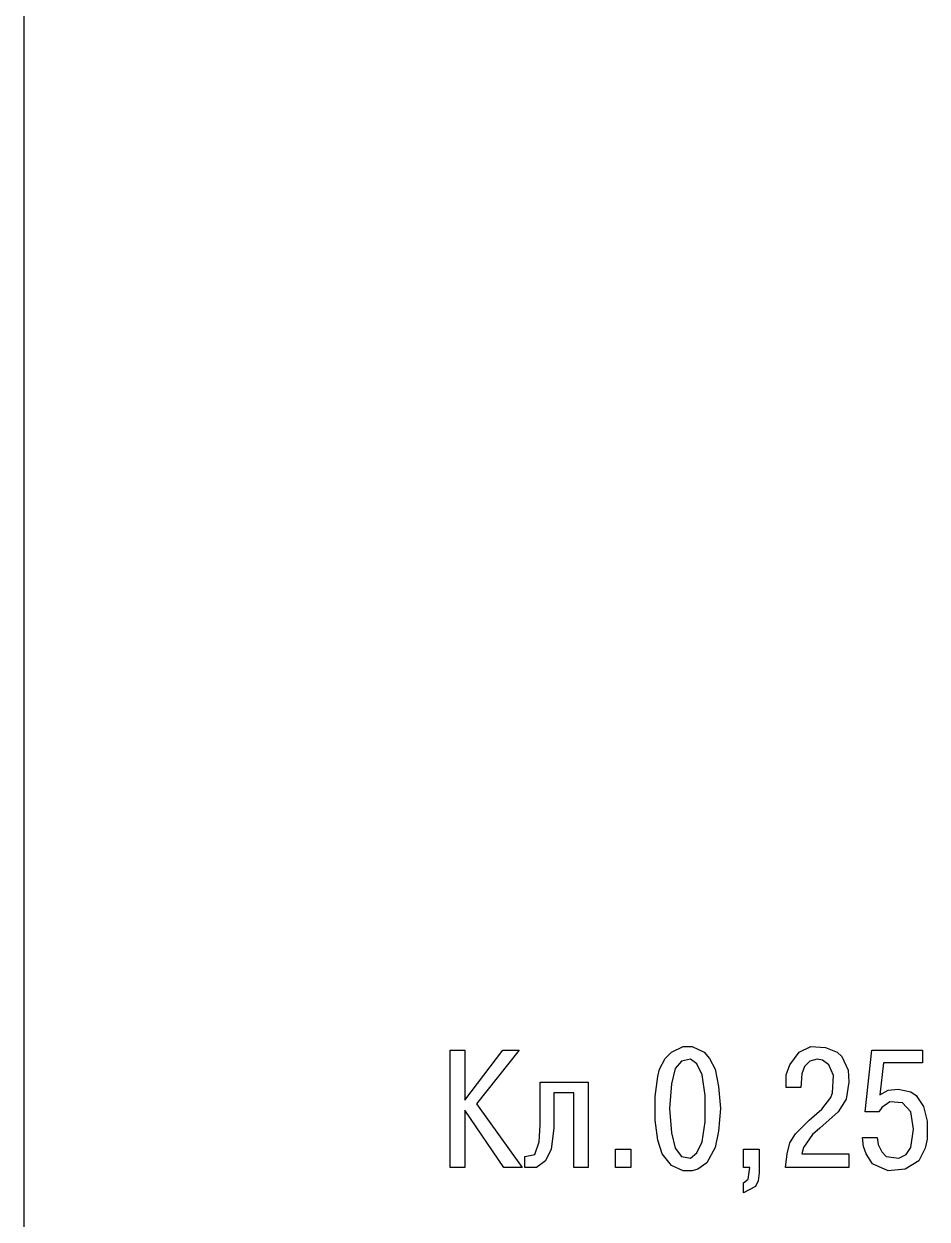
# Model space of a CAD drawing. Header units: millimetres. Extents: x 3520 to 8864, y 403 to 1747.
# Drawn here: x 5620.028 to 5621.619, y 871.481 to 873.588 of the extents above; entities that cross this region are included whole.
import ezdxf

# ---------------------------------------------------------------- set-up
doc = ezdxf.new("R2010")
doc.units = ezdxf.units.MM
doc.layers.add('main', color=5, linetype='Continuous', lineweight=50)
doc.layers.add('text', color=250, linetype='Continuous')

msp = doc.modelspace()

# ---------------------------------------------------------------- linework, layer by layer
at = {"layer": 'main', "color": 0, "lineweight": 25}
msp.add_line((5620.0279, 875.6636, 1518.358), (5620.0279, 870.1436, 1518.358), dxfattribs=at)
at = {"layer": 'text', "color": 0}
for p, q in [((5620.7789, 871.5726, 1518.358), (5620.7789, 871.779, 1518.358)), ((5620.7789, 871.779, 1518.358), (5620.8045, 871.779, 1518.358)), ((5620.8045, 871.779, 1518.358), (5620.8045, 871.691, 1518.358)), ((5620.8045, 871.691, 1518.358), (5620.8717, 871.779, 1518.358)), ((5620.9005, 871.779, 1518.358), (5620.8253, 871.6846, 1518.358)), ((5620.8717, 871.779, 1518.358), (5620.9005, 871.779, 1518.358)), ((5621.1573, 871.7646, 1518.358), (5621.1685, 871.7758, 1518.358)), ((5621.1685, 871.7758, 1518.358), (5621.1893, 871.7854, 1518.358)), ((5621.1893, 871.7854, 1518.358), (5621.2053, 871.7854, 1518.358)), ((5621.2053, 871.7854, 1518.358), (5621.2261, 871.7758, 1518.358)), ((5621.2261, 871.7758, 1518.358), (5621.2357, 871.7646, 1518.358)), ((5621.3773, 871.7534, 1518.358), (5621.3933, 871.7758, 1518.358)), ((5621.3933, 871.7758, 1518.358), (5621.4141, 871.7854, 1518.358)), ((5621.4141, 871.7854, 1518.358), (5621.4397, 871.7838, 1518.358)), ((5621.4397, 871.7838, 1518.358), (5621.4605, 871.7758, 1518.358)), ((5621.4605, 871.7758, 1518.358), (5621.4685, 871.7678, 1518.358)), ((5621.5101, 871.6702, 1518.358), (5621.5213, 871.779, 1518.358)), ((5621.5213, 871.779, 1518.358), (5621.6109, 871.779, 1518.358)), ((5621.6109, 871.779, 1518.358), (5621.6109, 871.7566, 1518.358)), ((5621.1477, 871.7454, 1518.358), (5621.1573, 871.7646, 1518.358)), ((5621.1861, 871.7598, 1518.358), (5621.1749, 871.747, 1518.358)), ((5621.2021, 871.763, 1518.358), (5621.1861, 871.7598, 1518.358)), ((5621.2133, 871.755, 1518.358), (5621.2021, 871.763, 1518.358)), ((5621.2229, 871.7358, 1518.358), (5621.2133, 871.755, 1518.358)), ((5621.2357, 871.7646, 1518.358), (5621.2453, 871.7454, 1518.358)), ((5621.3709, 871.7358, 1518.358), (5621.3773, 871.7534, 1518.358)), ((5621.4125, 871.7598, 1518.358), (5621.4029, 871.7502, 1518.358)), ((5621.4253, 871.763, 1518.358), (5621.4125, 871.7598, 1518.358)), ((5621.4349, 871.7614, 1518.358), (5621.4253, 871.763, 1518.358)), ((5621.4461, 871.7534, 1518.358), (5621.4349, 871.7614, 1518.358)), ((5621.4541, 871.7342, 1518.358), (5621.4461, 871.7534, 1518.358)), ((5621.4685, 871.7678, 1518.358), (5621.4797, 871.7438, 1518.358)), ((5621.5421, 871.7566, 1518.358), (5621.5357, 871.7006, 1518.358)), ((5621.6109, 871.7566, 1518.358), (5621.5421, 871.7566, 1518.358)), ((5621.1397, 871.6974, 1518.358), (5621.1445, 871.7326, 1518.358)), ((5621.1445, 871.7326, 1518.358), (5621.1477, 871.7454, 1518.358)), ((5621.1749, 871.747, 1518.358), (5621.1685, 871.7198, 1518.358)), ((5621.2277, 871.699, 1518.358), (5621.2229, 871.7358, 1518.358)), ((5621.2453, 871.7454, 1518.358), (5621.2517, 871.715, 1518.358)), ((5621.3709, 871.7134, 1518.358), (5621.3709, 871.7358, 1518.358)), ((5621.3981, 871.7374, 1518.358), (5621.3965, 871.7134, 1518.358)), ((5621.4029, 871.7502, 1518.358), (5621.3981, 871.7374, 1518.358)), ((5621.4525, 871.7038, 1518.358), (5621.4541, 871.7342, 1518.358)), ((5621.4797, 871.7438, 1518.358), (5621.4813, 871.723, 1518.358)), ((5620.9373, 871.723, 1518.358), (5621.0221, 871.723, 1518.358)), ((5620.9373, 871.6478, 1518.358), (5620.9373, 871.723, 1518.358)), ((5621.0221, 871.723, 1518.358), (5621.0221, 871.5726, 1518.358)), ((5621.1685, 871.7198, 1518.358), (5621.1653, 871.6766, 1518.358)), ((5621.2517, 871.715, 1518.358), (5621.2549, 871.6766, 1518.358)), ((5621.3965, 871.7134, 1518.358), (5621.3709, 871.7134, 1518.358)), ((5621.4813, 871.723, 1518.358), (5621.4765, 871.6926, 1518.358)), ((5621.5357, 871.7006, 1518.358), (5621.5501, 871.7086, 1518.358)), ((5621.5501, 871.7086, 1518.358), (5621.5677, 871.7102, 1518.358)), ((5621.5677, 871.7102, 1518.358), (5621.5901, 871.7054, 1518.358)), ((5620.9965, 871.7038, 1518.358), (5620.9613, 871.7038, 1518.358)), ((5620.9613, 871.7038, 1518.358), (5620.9613, 871.6414, 1518.358)), ((5620.9965, 871.5726, 1518.358), (5620.9965, 871.7038, 1518.358)), ((5621.1397, 871.6558, 1518.358), (5621.1397, 871.6974, 1518.358)), ((5621.2277, 871.6526, 1518.358), (5621.2277, 871.699, 1518.358)), ((5621.4333, 871.675, 1518.358), (5621.4493, 871.6958, 1518.358)), ((5621.4493, 871.6958, 1518.358), (5621.4525, 871.7038, 1518.358)), ((5621.4765, 871.6926, 1518.358), (5621.4621, 871.6702, 1518.358)), ((5621.5533, 871.6878, 1518.358), (5621.5389, 871.6782, 1518.358)), ((5621.5757, 871.6862, 1518.358), (5621.5533, 871.6878, 1518.358)), ((5621.5901, 871.7054, 1518.358), (5621.5997, 871.699, 1518.358)), ((5621.5997, 871.699, 1518.358), (5621.6125, 871.6798, 1518.358)), ((5620.8733, 871.5726, 1518.358), (5620.8045, 871.6734, 1518.358)), ((5620.8045, 871.6734, 1518.358), (5620.8045, 871.5726, 1518.358)), ((5620.8253, 871.6846, 1518.358), (5620.9053, 871.5726, 1518.358)), ((5621.1653, 871.6766, 1518.358), (5621.1685, 871.6334, 1518.358)), ((5621.2549, 871.6766, 1518.358), (5621.2517, 871.6366, 1518.358)), ((5621.4109, 871.6558, 1518.358), (5621.4333, 871.675, 1518.358)), ((5621.4621, 871.6702, 1518.358), (5621.4301, 871.6414, 1518.358)), ((5621.5341, 871.6702, 1518.358), (5621.5101, 871.6702, 1518.358)), ((5621.5389, 871.6782, 1518.358), (5621.5341, 871.6702, 1518.358)), ((5621.5901, 871.6702, 1518.358), (5621.5757, 871.6862, 1518.358)), ((5621.5949, 871.6398, 1518.358), (5621.5901, 871.6702, 1518.358)), ((5621.6125, 871.6798, 1518.358), (5621.6189, 871.6542, 1518.358)), ((5620.9357, 871.6174, 1518.358), (5620.9373, 871.6478, 1518.358)), ((5621.1445, 871.6206, 1518.358), (5621.1397, 871.6558, 1518.358)), ((5621.2229, 871.6174, 1518.358), (5621.2277, 871.6526, 1518.358)), ((5621.3869, 871.6318, 1518.358), (5621.4109, 871.6558, 1518.358)), ((5621.6189, 871.6542, 1518.358), (5621.6189, 871.6222, 1518.358)), ((5620.9613, 871.6414, 1518.358), (5620.9565, 871.6046, 1518.358)), ((5621.1685, 871.6334, 1518.358), (5621.1749, 871.6062, 1518.358)), ((5621.2517, 871.6366, 1518.358), (5621.2453, 871.6078, 1518.358)), ((5621.3773, 871.6158, 1518.358), (5621.3869, 871.6318, 1518.358)), ((5621.4173, 871.6302, 1518.358), (5621.4013, 871.6078, 1518.358)), ((5621.4301, 871.6414, 1518.358), (5621.4173, 871.6302, 1518.358)), ((5621.5053, 871.6254, 1518.358), (5621.5309, 871.6254, 1518.358)), ((5621.5069, 871.6094, 1518.358), (5621.5053, 871.6254, 1518.358)), ((5621.5309, 871.6254, 1518.358), (5621.5325, 871.6126, 1518.358)), ((5621.5901, 871.6078, 1518.358), (5621.5949, 871.6398, 1518.358)), ((5620.9277, 871.595, 1518.358), (5620.9357, 871.6174, 1518.358)), ((5620.9565, 871.6046, 1518.358), (5620.9469, 871.5838, 1518.358)), ((5621.0701, 871.5726, 1518.358), (5621.0701, 871.6046, 1518.358)), ((5621.0701, 871.6046, 1518.358), (5621.0973, 871.6046, 1518.358)), ((5621.0973, 871.6046, 1518.358), (5621.0973, 871.5726, 1518.358)), ((5621.1525, 871.5966, 1518.358), (5621.1445, 871.6206, 1518.358)), ((5621.1749, 871.6062, 1518.358), (5621.1861, 871.5918, 1518.358)), ((5621.2133, 871.5982, 1518.358), (5621.2229, 871.6174, 1518.358)), ((5621.2453, 871.6078, 1518.358), (5621.2309, 871.5806, 1518.358)), ((5621.2957, 871.6046, 1518.358), (5621.3229, 871.6046, 1518.358)), ((5621.2957, 871.5726, 1518.358), (5621.2957, 871.6046, 1518.358)), ((5621.3229, 871.6046, 1518.358), (5621.3229, 871.563, 1518.358)), ((5621.3725, 871.5966, 1518.358), (5621.3773, 871.6158, 1518.358)), ((5621.4013, 871.6078, 1518.358), (5621.3981, 871.5966, 1518.358)), ((5621.5117, 871.5966, 1518.358), (5621.5069, 871.6094, 1518.358)), ((5621.5325, 871.6126, 1518.358), (5621.5389, 871.5998, 1518.358)), ((5621.5821, 871.595, 1518.358), (5621.5901, 871.6078, 1518.358)), ((5621.6157, 871.6062, 1518.358), (5621.6045, 871.5838, 1518.358)), ((5621.6189, 871.6222, 1518.358), (5621.6157, 871.6062, 1518.358)), ((5620.9101, 871.5918, 1518.358), (5620.9277, 871.595, 1518.358)), ((5620.9101, 871.5726, 1518.358), (5620.9101, 871.5918, 1518.358)), ((5620.9469, 871.5838, 1518.358), (5620.9309, 871.5726, 1518.358)), ((5621.1685, 871.5758, 1518.358), (5621.1525, 871.5966, 1518.358)), ((5621.1861, 871.5918, 1518.358), (5621.2021, 871.5886, 1518.358)), ((5621.2021, 871.5886, 1518.358), (5621.2133, 871.5982, 1518.358)), ((5621.3693, 871.5726, 1518.358), (5621.3725, 871.5966, 1518.358)), ((5621.3981, 871.5966, 1518.358), (5621.4813, 871.5966, 1518.358)), ((5621.4813, 871.5966, 1518.358), (5621.4813, 871.5726, 1518.358)), ((5621.5229, 871.579, 1518.358), (5621.5117, 871.5966, 1518.358)), ((5621.5389, 871.5998, 1518.358), (5621.5469, 871.5918, 1518.358)), ((5621.5469, 871.5918, 1518.358), (5621.5693, 871.5886, 1518.358)), ((5621.5693, 871.5886, 1518.358), (5621.5821, 871.595, 1518.358)), ((5621.6045, 871.5838, 1518.358), (5621.5805, 871.5694, 1518.358)), ((5620.8045, 871.5726, 1518.358), (5620.7789, 871.5726, 1518.358)), ((5620.9053, 871.5726, 1518.358), (5620.8733, 871.5726, 1518.358)), ((5620.9309, 871.5726, 1518.358), (5620.9101, 871.5726, 1518.358)), ((5621.0221, 871.5726, 1518.358), (5620.9965, 871.5726, 1518.358)), ((5621.0973, 871.5726, 1518.358), (5621.0701, 871.5726, 1518.358)), ((5621.1893, 871.5662, 1518.358), (5621.1685, 871.5758, 1518.358)), ((5621.2053, 871.5662, 1518.358), (5621.1893, 871.5662, 1518.358)), ((5621.2149, 871.5694, 1518.358), (5621.2053, 871.5662, 1518.358)), ((5621.2309, 871.5806, 1518.358), (5621.2149, 871.5694, 1518.358)), ((5621.3069, 871.5726, 1518.358), (5621.2957, 871.5726, 1518.358)), ((5621.3037, 871.5518, 1518.358), (5621.3069, 871.5726, 1518.358)), ((5621.3229, 871.563, 1518.358), (5621.3213, 871.5486, 1518.358)), ((5621.4813, 871.5726, 1518.358), (5621.3693, 871.5726, 1518.358)), ((5621.5501, 871.5662, 1518.358), (5621.5229, 871.579, 1518.358)), ((5621.5805, 871.5694, 1518.358), (5621.5501, 871.5662, 1518.358)), ((5621.2957, 871.5454, 1518.358), (5621.3037, 871.5518, 1518.358)), ((5621.2957, 871.5278, 1518.358), (5621.2957, 871.5454, 1518.358)), ((5621.3213, 871.5486, 1518.358), (5621.3165, 871.539, 1518.358)), ((5621.3165, 871.539, 1518.358), (5621.2957, 871.5278, 1518.358))]:
    msp.add_line(p, q, dxfattribs=at)

doc.saveas('drawing.dxf')
